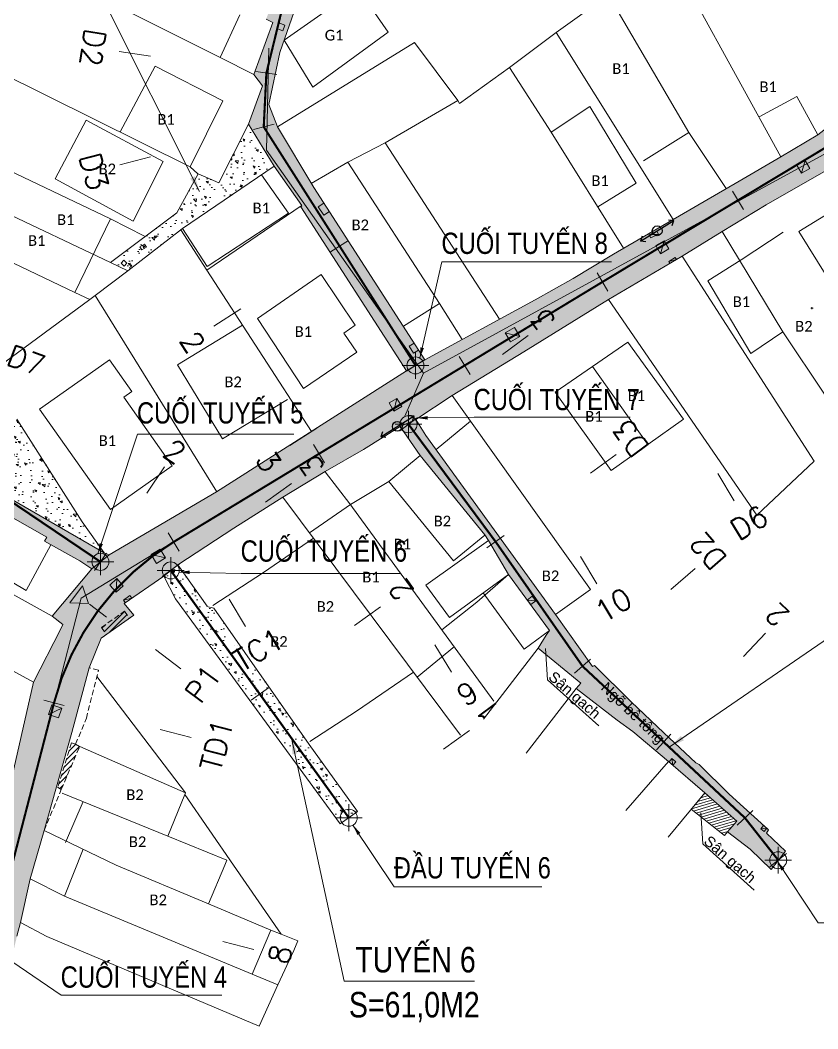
# Model space of a CAD drawing. Header units: metres. Extents: x 596935 to 599449, y 2303977 to 2305782.
# Drawn here: x 598729.3 to 598804.3, y 2304804.3 to 2304899.1 of the extents above; entities that cross this region are included whole.
import ezdxf

# ---------------------------------------------------------------- set-up
doc = ezdxf.new("R2010")
doc.units = ezdxf.units.M
doc.header["$MEASUREMENT"] = 0
doc.header["$PDMODE"] = 2
doc.header["$PDSIZE"] = 0.1
doc.linetypes.add('CENTERX2', pattern=[4, 2.5, -0.5, 0.5, -0.5])
doc.linetypes.add('HIDDEN', pattern=[0.375, 0.25, -0.125])
for name, color, linetype in [('Diep_Layer8', 8, 'Continuous'), ('duong', 3, 'Continuous'), ('DUONG DIEN', 20, 'Continuous'), ('ga', 5, 'Continuous'), ('GHI CHU', 7, 'Continuous'), ('NHA', 2, 'Continuous'), ('tram', 6, 'Continuous'), ('TUYEN', 7, 'Continuous')]:
    doc.layers.add(name, color=color, linetype=linetype)
for name, color, linetype, lineweight in [('LC Dim', 8, 'Continuous', 18), ('LC Hatch', 252, 'Continuous', 9), ('LC Khac', 4, 'Continuous', 9), ('LC MANH DUT', 35, 'HIDDEN', 5), ('LC Net thay', 7, 'Continuous', 25), ('LC Text2', 7, 'Continuous', 25), ('Level 10', 7, 'Continuous', 0)]:
    doc.layers.add(name, color=color, linetype=linetype, lineweight=lineweight)
doc.styles.add('ghi chu', font='arial.ttf')
doc.styles.add('Legend', font='calibri.ttf')
doc.styles.add('T2', font='', dxfattribs={"width": 0.8})
doc.styles.add('TENCOC', font='Vnromanc.shx')
doc.styles.get('T2').set_extended_font_data('.VnArialH')
doc.dimstyles.get("Standard").update_dxf_attribs({"dimtxt": 0.18, "dimasz": 0.18, "dimexe": 0.18, "dimexo": 0.0625, "dimgap": 0.09, "dimtad": 0, "dimtih": 1, "dimtoh": 1, "dimdec": 4, "dimzin": 0, "dimdsep": 46, "dimtxsty": 'Standard', "dimcen": 0.09, "dimadec": 0, "dimazin": 0, "dimtfac": 1, "dimtdec": 4, "dimtofl": 0, "dimtmove": 0, "dimatfit": 3, "dimfxl": 1, "dimtolj": 1, "dimtzin": 0, "dimarcsym": 0})
pattern_1 = [(140, (598794.324, 2304714.6822), (0.188256, 2.15178), [0.225, -2.475]), (85, (598794.324, 2304714.6822), (-2.256576, -0.416254), [0.18, -1.98]), (190.4514, (598794.3397, 2304714.8616), (-2.06832, 1.735527), [0.19122, -2.103426]), (136.1842, (598793.724, 2304714.6822), (0.496558, 3.201724), [0.3375, -3.7125]), (186.6356, (598793.7653, 2304714.949), (-2.922356, 2.803986), [0.28683, -3.15514]), (81.1842, (598793.724, 2304714.6822), (-2.922356, 2.803986), [0.27, -2.97]), (111, (598793.874, 2304714.9822), (1.207857, 1.790721), [0.225, -2.475]), (56, (598793.874, 2304714.9822), (-2.17545, 0.729946), [0.18, -1.98]), (161.4514, (598793.9746, 2304715.1315), (-0.967593, 2.520667), [0.19122, -2.103426]), (127.5, (598794.324, 2304714.68224), (-0.9986816, 0.0364796), [0, -1.956, 0, -2.01, 0, -1.9875]), (97.5, (598794.324, 2304714.6822), (-1.183235, 0.7892086), [0, -1.146, 0, -1.911, 0, -0.7575]), (57.5, (598794.324, 2304714.01324), (0.0676646, 1.6014673), [0, -0.75, 0, -2.34, 0, -3.105]), (47.5, (598794.324, 2304713.7132), (-0.300315, 1.7495585), [0, -0.975, 0, -1.554, 0, -2.205])]

# ---------------------------------------------------------------- blocks, each defined once
blk = doc.blocks.new('dj')
at = {"layer": 'Diep_Layer8', "color": 6}
blk.add_line((598291.756, 2304639.493), (598295.458, 2304639.493), dxfattribs=at)
for points in [[(598292.139, 2304639.811), (598291.756, 2304639.493)], [(598292.139, 2304639.175), (598291.756, 2304639.493)], [(598295.074, 2304639.811), (598295.458, 2304639.493)], [(598295.074, 2304639.175), (598295.458, 2304639.493)]]:
    blk.add_lwpolyline(points, dxfattribs=at)
blk.add_circle((598293.607, 2304639.493), 0.459, dxfattribs=at)
blk = doc.blocks.new('bu lon')
at = {"layer": 'LC Khac', "color": 9}
for p, q in [((0, -0.786), (0, 0.786)), ((0.786, 0), (-0.786, 0))]:
    blk.add_line(p, q, dxfattribs=at)
at = {"layer": 'LC Khac', "color": 7}
blk.add_circle((0, 0), 0.5, dxfattribs=at)
blk = doc.blocks.new('MM')
at = {"layer": 'LC Khac', "xscale": 2.289702860291335, "yscale": 2.289702860291335, "zscale": 2.289702860291335}
blk.add_blockref('bu lon', (0, 0), dxfattribs=at)
blk = doc.blocks.new('COCTRENTUYEN')
at = {"layer": 'LC Net thay', "lineweight": 0, "flags": 128}
blk.add_lwpolyline([(88.283, 223.51), (86.575, 222.457)], dxfattribs=at)
at = {"layer": 'TUYEN', "color": 1, "lineweight": 0}
for p, q in [((62.513, 252.029), (59.544, 252.462)), ((62.514, 242.581), (59.613, 241.814)), ((71.002, 228.279), (68.471, 226.668)), ((78.136, 217.07), (75.605, 215.459)), ((64.156, 207.239), (65.192, 205.528)), ((69.884, 201.011), (71.439, 198.445)), ((56.771, 200.523), (58.376, 199.329)), ((62.96, 196.263), (65.367, 194.473)), ((52.461, 191.52), (54.397, 191.019)), ((63.418, 188.775), (66.323, 188.023))]:
    blk.add_line(p, q, dxfattribs=at)
at = {"layer": 'TUYEN', "color": 2, "lineweight": 0}
for p, q in [((74.387, 250.3), (72.408, 250.588)), ((74.115, 245.65), (72.181, 245.139)), ((117.219, 239.347), (118.251, 237.633)), ((81.125, 234.722), (79.438, 233.648)), ((104.485, 231.68), (105.516, 229.967)), ((91.522, 223.824), (92.559, 222.114)), ((88.259, 223.513), (86.572, 222.439)), ((85.957, 216.843), (87.563, 218.035)), ((77.839, 215.532), (78.876, 213.821)), ((115.832, 212.832), (117.379, 210.262)), ((94.128, 205.837), (95.751, 207.006)), ((58.358, 205.345), (57.238, 203.688)), ((102.925, 205.01), (104.48, 202.444)), ((63.589, 203.124), (65.212, 204.293)), ((89.242, 196.717), (90.796, 194.151)), ((102.37, 194.048), (103.881, 195.359)), ((71.959, 191.506), (73.582, 192.675)), ((110.074, 186.848), (111.439, 188.31)), ((80.329, 179.888), (81.952, 181.057)), ((117.651, 179.778), (119.123, 181.133)), ((120.742, 175.858), (122.312, 177.097)), ((69.311, 168.825), (72.215, 168.073))]:
    blk.add_line(p, q, dxfattribs=at)
at = {"layer": 'TUYEN', "color": 3, "lineweight": 0}
for p, q in [((95.592, 223.996), (98.001, 225.785)), ((103.866, 212.85), (106.3, 214.604)), ((111.433, 201.913), (113.699, 203.879)), ((118.263, 195.62), (120.31, 197.813))]:
    blk.add_line(p, q, dxfattribs=at)
at = {"layer": 'TUYEN', "color": 5, "lineweight": 0}
blk.add_line((63.826, 213.444), (62.148, 210.958), dxfattribs=at)
at = {"layer": 'TUYEN', "color": 6, "lineweight": 0}
for p, q in [((73.325, 210.138), (75.759, 211.892)), ((81.695, 198.52), (84.129, 200.274)), ((90.065, 186.902), (92.5, 188.656))]:
    blk.add_line(p, q, dxfattribs=at)
at = {"layer": 'TUYEN', "color": 1, "linetype": 'CENTERX2', "lineweight": 40, "const_width": 0.2}
for points in [[(80.419, 271.818), (74.745, 255.953), (73.398, 250.444), (73.148, 245.394), (87.416, 222.976), (73.148, 245.394), (87.416, 222.976)], [(-8.815, 224.416), (-2.988, 236.252), (9.407, 229.786), (12.182, 227.887), (24.363, 222.601), (29.986, 220.241), (44.43, 211.956), (46.252, 211.124), (49.332, 210.233), (57.798, 204.517)], [(121.527, 176.477), (118.387, 180.456), (103.125, 194.703), (94.94, 206.421), (86.76, 217.439)], [(81.14, 180.473), (64.4, 203.709)]]:
    blk.add_lwpolyline(points, dxfattribs=at)
blk.add_lwpolyline([(0, 0), (9.335, 34.537), (26.361, 91.654), (41.922, 141.269), (44.533, 156.907), (53.429, 191.269, -0.195591), (64.674, 206.384), (105.001, 230.823), (130.469, 246.156), (140.626, 251.349), (151.397, 256.94)], format="xyb", dxfattribs=at)
at = {"layer": 'TUYEN', "color": 1, "lineweight": 0}
blk.add_lwpolyline([(53.429, 191.269), (55.978, 201.113), (64.674, 206.384)], dxfattribs=at)
blk.add_lwpolyline([(54.918, 200.656), (56.112, 202.26), (56.673, 200.596)], close=True, dxfattribs=at)
at = {"layer": 'LC MANH DUT', "xscale": 0.6987324145411622, "yscale": 0.6987324145411622, "zscale": 0.6987324145411622, "rotation": 359.999216292062}
for p in [(87.416, 222.976, 0), (86.76, 217.439, 0), (57.798, 204.517), (64.4, 203.709, 0), (81.14, 180.473, 0), (121.527, 176.477, 0)]:
    blk.add_blockref('MM', p, dxfattribs=at)
at = {"layer": 'LC Text2', "style": 'T2', "width": 0.8}
for s, p in [('cuèi tuyÕn 8', (89.856, 233.453, 0)), ('cuèi tuyÕn 7', (92.88, 218.77, 0)), ('cuèi tuyÕn 5', (61.227, 217.514, 0)), ('cuèi tuyÕn 6', (70.975, 204.532, 0)), ('®Çu tuyÕn 6', (85.37, 174.764)), ('cuèi tuyÕn 4', (54.056, 164.499, 0))]:
    blk.add_text(s, height=2, rotation=0.00078, dxfattribs=at).set_placement(p)
at = {"layer": 'TUYEN', "color": 1, "lineweight": 0, "style": 'TENCOC'}
for s, rotation, p in [('D2', 261.71241, (56.335, 254.71)), ('D3', 284.81948, (55.779, 242.622)), ('2', 302.47395, (65.16, 225.351)), ('3', 302.47395, (72.294, 214.142)), ('TC1', 31.21767, (71.095, 194.144)), ('P1', 53.35136, (67.181, 191.046)), ('TD1', 75.48504, (69.078, 184.703))]:
    blk.add_text(s, height=2, rotation=rotation, dxfattribs=at).set_placement(p)
at = {"layer": 'TUYEN', "color": 3, "lineweight": 0, "style": 'TENCOC'}
for s, rotation, p in [('3', 126.59122, (100.707, 227.172)), ('D3', 125.76318, (109.507, 215.285)), ('D2', 130.95182, (116.831, 204.847)), ('2', 136.96852, (122.723, 199.665))]:
    blk.add_text(s, height=2, rotation=rotation, dxfattribs=at).set_placement(p)
at = {"layer": 'TUYEN', "color": 5, "lineweight": 0, "style": 'TENCOC'}
for s, rotation, p in [('D7', 339.66404, (48.811, 223.099)), ('2', 325.96927, (63.519, 214.539))]:
    blk.add_text(s, height=2, rotation=rotation, dxfattribs=at).set_placement(p)
at = {"layer": 'TUYEN', "color": 6, "lineweight": 0, "style": 'TENCOC'}
for s, p in [('3', (78.989, 213.397)), ('2', (87.359, 201.779)), ('1', (95.534, 190.432))]:
    blk.add_text(s, height=2, rotation=125.77064, dxfattribs=at).set_placement(p)
at = {"layer": 'TUYEN', "color": 2, "lineweight": 0, "style": 'TENCOC'}
for s, rotation, p in [('D6', 31.04939, (117.797, 206.428)), ('10', 31.21767, (105.072, 198.71)), ('9', 31.21767, (92.081, 190.837)), ('8', 75.48504, (75.436, 166.55))]:
    blk.add_text(s, height=2, rotation=rotation, dxfattribs=at).set_placement(p)
at = {"layer": 'LC Dim', "lineweight": 0}
for points in [[(87.823, 223.664), (89.903, 232.695), (105.84, 232.695)], [(87.563, 218.035), (92.927, 218.106), (107.604, 218.106)], [(57.564, 205.281), (61.274, 216.504), (75.975, 216.504)], [(65.185, 203.555), (71.022, 203.418), (86.084, 203.418)], [(81.541, 179.78, 0), (85.417, 173.963, 0), (99.303, 173.963, 0)], [(121.411, 176.414), (125.287, 170.598), (140.091, 170.598)], [(45.439, 169.662), (54.103, 163.802), (69.214, 163.802)]]:
    blk.add_leader(points, dimstyle='Standard', override={"dimasz": 1, "dimgap": 0.09, "dimtad": 0, "dimdsep": 0, "dimtix": 1, "dimlwd": 0, "dimlwe": 0}, dxfattribs=at)

msp = doc.modelspace()

# ---------------------------------------------------------------- hatches: boundary and pattern name
at = {"layer": 'DUONG DIEN', "linetype": 'Continuous', "lineweight": 0}
h = msp.add_hatch(dxfattribs=at)
h.set_pattern_fill('ANSI31', color=256, scale=2, angle=151.40021)
h.set_pattern_definition([(196.400213078, (475.2, 0), (0.070586256112, -0.239828231132), [])])
h.paths.add_polyline_path([(598795.5, 2304822.456), (598795.798, 2304822.811), (598796.649, 2304823.811), (598793.66, 2304826.486), (598792.377, 2304824.94)])
at = {"layer": 'ga', "linetype": 'Continuous', "lineweight": 0, "ltscale": 2}
h = msp.add_hatch(dxfattribs=at)
h.set_pattern_fill('ANSI31', color=8, scale=3, angle=-0.17291)
h.set_pattern_definition([(44.827088727, (475.2, 0), (-0.26436360276, 0.26596406813), [])])
h.paths.add_polyline_path([(598734.868, 2304830.841), (598734.494, 2304831.056), (598734.113, 2304831.172), (598732.804, 2304826.995), (598733.148, 2304826.799)])
h.paths.add_polyline_path([(598739.546, 2304842.876), (598739.078, 2304843.545), (598736.928, 2304842.001), (598737.382, 2304841.363)])
at = {"layer": 'LC Hatch', "linetype": 'Continuous', "lineweight": 0}
h = msp.add_hatch(dxfattribs=at)
h.set_pattern_fill('AR-CONC', color=256, scale=0.3, angle=90)
h.set_pattern_definition(pattern_1)
h.paths.add_polyline_path([(598753.474, 2304889.077), (598752.649, 2304891.166), (598753.69, 2304896.053), (598756.841, 2304905.048), (598758.369, 2304909.541), (598760.293, 2304915.025), (598758.611, 2304915.949), (598755.41, 2304906.899), (598753.862, 2304903.014), (598752.407, 2304899.18), (598753.043, 2304898.864), (598751.249, 2304893.987), (598752.059, 2304892.903), (598750.76, 2304889.303), (598753.156, 2304885.376), (598755.776, 2304881.653), (598755.676, 2304881.548), (598765.608, 2304866.127), (598767.315, 2304867.18), (598756.9, 2304883.378)])
at = {"layer": 'LC Hatch', "linetype": 'HIDDEN', "lineweight": 0, "ltscale": 2.5}
h = msp.add_hatch(dxfattribs=at)
h.set_pattern_fill('AR-SAND', color=256, scale=0.5, angle=90)
h.set_pattern_definition([(127.5, (0, 0), (-0.9634118845, -0.03149667905), [0, -0.76, 0, -0.85, 0, -0.8125]), (97.5, (0, 0), (-1.4110730326, 0.8848883526), [0, -0.41, 0, -0.685, 0, -0.2625]), (57.5, (-4e-17, -0.615), (-0.00282952677, 1.55707093088), [0, -0.25, 0, -0.9, 0, -1.175]), (47.5, (-4e-17, -0.615), (-0.4388377825, 1.5030633023), [0, -0.125, 0, -0.59, 0, -0.675])])
h.paths.add_polyline_path([(598725.873, 2304790.199), (598725.691, 2304799.768), (598727.758, 2304807.872), (598728.516, 2304811.059), (598728.981, 2304813.011), (598729.31, 2304814.302), (598730.219, 2304818.39), (598731.534, 2304822.932), (598734.135, 2304832.136), (598735.774, 2304838.237), (598736.9, 2304841.026), (598739.96, 2304843.165), (598739.049, 2304844.276), (598742.775, 2304846.845), (598744.091, 2304847.911), (598749.356, 2304851.358), (598753.979, 2304854.255), (598757.952, 2304856.668), (598761.563, 2304858.746), (598765.024, 2304860.903), (598766.468, 2304861.572), (598769.883, 2304863.818), (598776.646, 2304867.917), (598784.591, 2304872.841), (598791.531, 2304876.896), (598795.282, 2304879.234), (598799.419, 2304881.734), (598806.419, 2304885.731), (598809.194, 2304887.569), (598809.363, 2304887.366), (598813.37, 2304889.811), (598815.837, 2304891.126), (598818.104, 2304892.45), (598821.651, 2304894.763), (598824.701, 2304896.386), (598823.845, 2304898.325), (598820.949, 2304896.977), (598808.446, 2304891.556), (598804.272, 2304888.298), (598800.814, 2304886.255), (598796.868, 2304883.962), (598785.074, 2304877.111), (598781.27, 2304874.823), (598777.708, 2304872.797), (598767.315, 2304867.18), (598765.608, 2304866.127), (598747.746, 2304854.766), (598737.644, 2304848.838), (598736.017, 2304847.534), (598732.275, 2304843.087), (598733.289, 2304842.288), (598733.087, 2304841.821), (598730.533, 2304836.867), (598726.996, 2304821.358), (598725, 2304815.335), (598724.929, 2304811.794), (598722.688, 2304805.26), (598719.938, 2304796.668), (598718.611, 2304793.013), (598718.926, 2304792.903), (598716.251, 2304781.576), (598716.011, 2304780.366), (598711.943, 2304766.604), (598708.327, 2304754.291), (598707.526, 2304751.514), (598705.885, 2304746.709), (598704.786, 2304742.751), (598704.047, 2304739.412), (598703.88, 2304739.374), (598701.684, 2304731.753), (598700.525, 2304728.067), (598700.003, 2304725.738), (598698.751, 2304721.855), (598698.789, 2304721.834), (598696.137, 2304713.164), (598694.253, 2304706.96), (598693.04, 2304702.842), (598688.785, 2304687.346), (598688.077, 2304684.751), (598686.739, 2304680.057), (598682.182, 2304663.63), (598680.959, 2304659.339), (598676.991, 2304645.685), (598676.739, 2304644.007), (598676.4, 2304643.428), (598681.955, 2304644.003), (598682.231, 2304646.111), (598686.295, 2304661.976), (598690.356, 2304677.655), (598695.519, 2304695.167), (598703.677, 2304721.191), (598709.433, 2304739.612), (598715.186, 2304757.546), (598718.109, 2304766.677), (598721.826, 2304778.186), (598723.609, 2304784.33)])
at = {"layer": 'LC Hatch', "linetype": 'Continuous', "lineweight": 0}
h = msp.add_hatch(dxfattribs=at)
h.set_pattern_fill('AR-CONC', color=256, scale=0.3, angle=90)
h.set_pattern_definition(pattern_1)
h.paths.add_polyline_path([(598753.156, 2304885.376), (598750.76, 2304889.303), (598747.945, 2304883.799), (598746.025, 2304884.634), (598744.02, 2304880.986), (598737.789, 2304876.301), (598739.397, 2304875.536), (598744.541, 2304879.516)], flags=17)
h = msp.add_hatch(dxfattribs=at)
h.set_pattern_fill('AR-CONC', color=256, scale=0.3, angle=90)
h.set_pattern_definition(pattern_1)
h.paths.add_polyline_path([(598708.649, 2304865.523), (598707.141, 2304866.137), (598704.497, 2304867.137), (598695.097, 2304870.759), (598691.551, 2304872.229), (598691.655, 2304873.049), (598677.711, 2304880.38), (598677.834, 2304880.772), (598674.573, 2304882.275), (598673.654, 2304880.597), (598673.523, 2304876.904), (598671.382, 2304872.668), (598671.074, 2304871.836), (598669.795, 2304868.595), (598670.641, 2304867.576), (598676.448, 2304878.46), (598683.239, 2304874.95), (598690.355, 2304871.125), (598694.527, 2304868.904), (598698.596, 2304866.795), (598698.787, 2304867.053), (598707.332, 2304863.287), (598708.655, 2304862.346), (598726.743, 2304852.667), (598727.041, 2304853.189), (598731.79, 2304850.505), (598731.568, 2304850.115), (598734.894, 2304848.293), (598736.017, 2304847.534), (598737.644, 2304848.838), (598737.192, 2304849.016), (598725.097, 2304855.979), (598725.101, 2304855.986)])
h = msp.add_hatch(dxfattribs=at)
h.set_pattern_fill('AR-CONC', color=256, scale=0.3, angle=90)
h.set_pattern_definition(pattern_1)
h.paths.add_polyline_path([(598728.957, 2304861.603), (598727.632, 2304860.878), (598725.097, 2304855.979), (598737.192, 2304849.016), (598735.101, 2304851.937)])
h = msp.add_hatch(dxfattribs=at)
h.set_pattern_fill('AR-CONC', color=256, scale=0.3, angle=90)
h.set_pattern_definition(pattern_1)
h.paths.add_polyline_path([(598779.613, 2304843.233), (598767.433, 2304860.069), (598766.468, 2304861.572), (598765.024, 2304860.903), (598766.905, 2304858.164), (598772.965, 2304850.713), (598773.327, 2304850.198), (598775.194, 2304846.993), (598779.05, 2304841.731), (598778.732, 2304841.288), (598777.993, 2304840.077), (598781.995, 2304836.771), (598781.562, 2304836.289), (598785.424, 2304833.306), (598786.873, 2304832.247), (598790.254, 2304829.424), (598793.66, 2304826.486), (598796.649, 2304823.811), (598795.798, 2304822.811), (598797.92, 2304821.183), (598799.893, 2304819.284), (598801.225, 2304821.009), (598799.438, 2304822.696), (598799.655, 2304823.012), (598795.928, 2304826.365), (598793.12, 2304829.149), (598792.801, 2304829.312), (598789.805, 2304832.11), (598786.732, 2304835.041), (598783.267, 2304838.455), (598783.108, 2304838.359)], flags=17)
h = msp.add_hatch(dxfattribs=at)
h.set_pattern_fill('AR-CONC', color=256, scale=0.3, angle=90)
h.set_pattern_definition(pattern_1)
h.paths.add_polyline_path([(598747.484, 2304843.831), (598746.883, 2304843.969), (598744.091, 2304847.911), (598742.775, 2304846.845), (598743.897, 2304844.721), (598753.027, 2304832.215), (598759.354, 2304823.549), (598760.992, 2304824.735), (598756.459, 2304831.031)], flags=17)

# ---------------------------------------------------------------- linework, layer by layer
at = {"layer": 'duong', "color": 4, "linetype": 'Continuous', "lineweight": 0}
for p, q in [((598753.69, 2304896.053), (598756.841, 2304905.048)), ((598753.043, 2304898.864), (598752.407, 2304899.18)), ((598751.249, 2304893.987), (598753.043, 2304898.864)), ((598752.649, 2304891.166), (598753.69, 2304896.053)), ((598752.059, 2304892.903), (598751.249, 2304893.987)), ((598750.76, 2304889.303), (598752.059, 2304892.903)), ((598808.446, 2304891.556), (598804.272, 2304888.298)), ((598753.474, 2304889.077), (598752.649, 2304891.166)), ((598747.945, 2304883.799), (598750.76, 2304889.303)), ((598756.9, 2304883.378), (598753.474, 2304889.077)), ((598804.272, 2304888.298), (598800.814, 2304886.255)), ((598800.814, 2304886.255), (598796.868, 2304883.962)), ((598744.541, 2304879.516), (598753.156, 2304885.376)), ((598753.156, 2304885.376), (598755.754, 2304881.684)), ((598799.419, 2304881.734), (598806.419, 2304885.731)), ((598744.02, 2304880.986), (598746.025, 2304884.634)), ((598746.025, 2304884.634), (598747.945, 2304883.799)), ((598796.868, 2304883.962), (598785.074, 2304877.111)), ((598767.315, 2304867.18), (598756.9, 2304883.378)), ((598755.676, 2304881.548), (598755.767, 2304881.644)), ((598765.608, 2304866.127), (598755.676, 2304881.548)), ((598795.282, 2304879.234), (598799.419, 2304881.734)), ((598737.789, 2304876.301), (598744.02, 2304880.986)), ((598739.397, 2304875.536), (598744.541, 2304879.516)), ((598791.531, 2304876.896), (598795.282, 2304879.234)), ((598785.074, 2304877.111), (598781.27, 2304874.823)), ((598784.591, 2304872.841), (598791.531, 2304876.896)), ((598737.789, 2304876.301), (598739.397, 2304875.536)), ((598781.27, 2304874.823), (598777.708, 2304872.797)), ((598777.708, 2304872.797), (598767.315, 2304867.18)), ((598776.646, 2304867.917), (598784.591, 2304872.841)), ((598769.883, 2304863.818), (598776.646, 2304867.917)), ((598747.746, 2304854.766), (598765.608, 2304866.127)), ((598766.468, 2304861.572), (598769.883, 2304863.818)), ((598728.957, 2304861.603), (598735.101, 2304851.937)), ((598767.433, 2304860.069), (598766.468, 2304861.572)), ((598765.024, 2304860.903), (598761.563, 2304858.746)), ((598766.905, 2304858.164), (598765.024, 2304860.903)), ((598779.613, 2304843.233), (598767.433, 2304860.069)), ((598761.563, 2304858.746), (598757.952, 2304856.668)), ((598772.965, 2304850.713), (598766.905, 2304858.164)), ((598757.952, 2304856.668), (598753.979, 2304854.255)), ((598737.644, 2304848.838), (598747.746, 2304854.766)), ((598753.979, 2304854.255), (598749.356, 2304851.358)), ((598731.79, 2304850.505), (598727.041, 2304853.189)), ((598735.101, 2304851.937), (598737.192, 2304849.016)), ((598749.356, 2304851.358), (598744.091, 2304847.911)), ((598731.568, 2304850.115), (598731.79, 2304850.505)), ((598734.894, 2304848.293), (598731.568, 2304850.115)), ((598773.327, 2304850.198), (598772.965, 2304850.713)), ((598775.194, 2304846.993), (598773.327, 2304850.198)), ((598737.192, 2304849.016), (598737.644, 2304848.838)), ((598736.017, 2304847.534), (598734.894, 2304848.293)), ((598736.017, 2304847.534), (598732.275, 2304843.087)), ((598744.091, 2304847.911), (598746.856, 2304844.007)), ((598779.05, 2304841.731), (598775.194, 2304846.993)), ((598739.049, 2304844.276), (598742.775, 2304846.845)), ((598743.897, 2304844.721), (598742.775, 2304846.845)), ((598739.96, 2304843.165), (598739.049, 2304844.276)), ((598753.027, 2304832.215), (598743.897, 2304844.721)), ((598746.841, 2304843.979), (598747.484, 2304843.831)), ((598747.484, 2304843.831), (598756.459, 2304831.031)), ((598783.108, 2304838.359), (598779.613, 2304843.233)), ((598732.275, 2304843.087), (598733.289, 2304842.288)), ((598733.289, 2304842.288), (598733.087, 2304841.821)), ((598739.96, 2304843.165), (598736.9, 2304841.026)), ((598733.087, 2304841.821), (598730.533, 2304836.867)), ((598778.732, 2304841.288), (598779.05, 2304841.731)), ((598736.9, 2304841.026), (598735.774, 2304838.237)), ((598777.993, 2304840.077), (598778.732, 2304841.288)), ((598781.995, 2304836.771), (598777.993, 2304840.077)), ((598783.267, 2304838.455), (598783.108, 2304838.359)), ((598786.732, 2304835.041), (598783.267, 2304838.455)), ((598735.774, 2304838.237), (598734.135, 2304832.136)), ((598726.996, 2304821.358), (598730.533, 2304836.867)), ((598781.562, 2304836.289), (598781.995, 2304836.771)), ((598785.424, 2304833.306), (598781.562, 2304836.289)), ((598789.805, 2304832.11), (598786.732, 2304835.041)), ((598786.873, 2304832.247), (598785.424, 2304833.306)), ((598734.135, 2304832.136), (598731.534, 2304822.932)), ((598759.354, 2304823.549), (598753.027, 2304832.215)), ((598790.254, 2304829.424), (598786.873, 2304832.247)), ((598792.801, 2304829.312), (598789.805, 2304832.11)), ((598756.459, 2304831.031), (598760.992, 2304824.735)), ((598793.66, 2304826.486), (598790.254, 2304829.424)), ((598793.12, 2304829.149), (598792.801, 2304829.312)), ((598795.928, 2304826.365), (598793.12, 2304829.149)), ((598796.649, 2304823.811), (598793.66, 2304826.486)), ((598799.655, 2304823.012), (598795.928, 2304826.365)), ((598760.992, 2304824.735), (598759.354, 2304823.549)), ((598795.798, 2304822.811), (598796.649, 2304823.811)), ((598730.219, 2304818.39), (598731.534, 2304822.932)), ((598797.92, 2304821.183), (598795.798, 2304822.811)), ((598799.438, 2304822.696), (598799.655, 2304823.012)), ((598801.225, 2304821.009), (598799.438, 2304822.696)), ((598799.893, 2304819.284), (598797.92, 2304821.183)), ((598801.225, 2304821.009), (598799.893, 2304819.284)), ((598729.31, 2304814.302), (598730.219, 2304818.39)), ((598728.981, 2304813.011), (598729.31, 2304814.302))]:
    msp.add_line(p, q, dxfattribs=at)
at = {"layer": 'duong', "linetype": 'HIDDEN', "lineweight": 0, "ltscale": 2}
for p, q in [((598736.928, 2304842.001), (598739.078, 2304843.545)), ((598739.078, 2304843.545), (598739.546, 2304842.876)), ((598736.928, 2304842.001), (598737.379, 2304841.368)), ((598735.504, 2304833.483), (598736.641, 2304838.004)), ((598736.641, 2304838.004), (598735.774, 2304838.237)), ((598734.494, 2304831.056), (598735.504, 2304833.483)), ((598734.113, 2304831.172), (598732.804, 2304826.995)), ((598734.113, 2304831.172), (598734.494, 2304831.056)), ((598734.868, 2304830.841), (598734.494, 2304831.056)), ((598733.148, 2304826.799), (598734.868, 2304830.841)), ((598731.534, 2304822.932), (598733.148, 2304826.799)), ((598732.804, 2304826.995), (598733.148, 2304826.799))]:
    msp.add_line(p, q, dxfattribs=at)
at = {"layer": 'duong', "color": 4, "linetype": 'Continuous', "lineweight": 0, "flags": 128}
for points in [[(598753.156, 2304885.376), (598750.76, 2304889.303)], [(598765.608, 2304866.127), (598767.315, 2304867.18)], [(598765.024, 2304860.903), (598766.468, 2304861.572)], [(598725.097, 2304855.979), (598737.192, 2304849.016)], [(598736.017, 2304847.534), (598737.644, 2304848.838)], [(598742.775, 2304846.845), (598744.091, 2304847.911)]]:
    msp.add_lwpolyline(points, dxfattribs=at)
at = {"layer": 'ga', "linetype": 'Continuous', "lineweight": 0}
for p, q in [((598803.101, 2304885.911), (598802.751, 2304884.711)), ((598788.394, 2304878.909), (598789.296, 2304878.964)), ((598789.832, 2304878.361), (598789.471, 2304877.138)), ((598738.766, 2304876.268), (598739.026, 2304876.544)), ((598790.259, 2304876.403), (598790.984, 2304876.613)), ((598739.051, 2304875.973), (598738.766, 2304876.268)), ((598739.051, 2304875.973), (598739.311, 2304876.25)), ((598774.893, 2304869.714), (598776.261, 2304869.363)), ((598763.963, 2304863.118), (598764.705, 2304863.55)), ((598763.963, 2304863.118), (598764.426, 2304862.353)), ((598764.705, 2304863.55), (598764.426, 2304862.353)), ((598764.705, 2304863.55), (598765.169, 2304862.785)), ((598764.426, 2304862.353), (598765.169, 2304862.785)), ((598741.607, 2304848.861), (598742.945, 2304848.554)), ((598738.379, 2304846.605), (598738.304, 2304845.34)), ((598738.989, 2304844.589), (598739.771, 2304844.774)), ((598776.95, 2304844.597), (598777.758, 2304844.535)), ((598731.954, 2304833.842), (598733.205, 2304834.426)), ((598790.254, 2304829.424), (598786.227, 2304824.811)), ((598790.567, 2304829.692), (598790.652, 2304829.08)), ((598793.66, 2304826.486), (598790.195, 2304822.314)), ((598798.93, 2304823.086), (598799.478, 2304823.166))]:
    msp.add_line(p, q, dxfattribs=at)
at = {"layer": 'ga', "linetype": 'Continuous', "lineweight": 0, "flags": 128}
for points in [[(598753.593, 2304898.837), (598753.425, 2304898.294)], [(598753.987, 2304898.091), (598753.425, 2304898.294)], [(598754.155, 2304898.634), (598753.593, 2304898.837)], [(598754.155, 2304898.634), (598753.987, 2304898.091)], [(598802.313, 2304885.46), (598803.101, 2304885.911)], [(598803.539, 2304885.162), (598803.101, 2304885.911)], [(598802.751, 2304884.711), (598802.313, 2304885.46)], [(598802.751, 2304884.711), (598803.539, 2304885.162)], [(598757.83, 2304880.773), (598757.29, 2304881.548), (598757.847, 2304881.906)], [(598757.83, 2304880.773), (598758.357, 2304881.112)], [(598789.296, 2304878.964), (598789.148, 2304879.271), (598788.435, 2304878.929)], [(598788.394, 2304878.908), (598788.394, 2304878.909)], [(598788.394, 2304878.909), (598788.395, 2304878.909)], [(598788.583, 2304878.621), (598788.435, 2304878.929)], [(598788.583, 2304878.621), (598789.296, 2304878.964)], [(598789.044, 2304877.907), (598789.832, 2304878.361)], [(598790.256, 2304877.585), (598789.832, 2304878.361)], [(598740.968, 2304878.029), (598740.528, 2304877.773)], [(598740.706, 2304877.499), (598740.528, 2304877.773)], [(598741.146, 2304877.755), (598740.706, 2304877.499)], [(598741.146, 2304877.755), (598740.968, 2304878.029)], [(598789.471, 2304877.138), (598789.047, 2304877.915)], [(598789.471, 2304877.138), (598790.256, 2304877.585)], [(598739.026, 2304876.544), (598739.311, 2304876.25)], [(598790.872, 2304876.77), (598790.259, 2304876.403)], [(598790.37, 2304876.246), (598790.259, 2304876.403)], [(598790.984, 2304876.613), (598790.37, 2304876.246)], [(598790.984, 2304876.613), (598790.872, 2304876.77)], [(598775.759, 2304870.206), (598774.893, 2304869.714)], [(598775.759, 2304870.206), (598776.261, 2304869.363)], [(598774.893, 2304869.714), (598775.394, 2304868.871)], [(598775.394, 2304868.871), (598776.261, 2304869.363)], [(598766.273, 2304867.78), (598765.864, 2304868.447), (598766.314, 2304868.737)], [(598766.273, 2304867.78), (598766.738, 2304868.078)]]:
    msp.add_lwpolyline(points, dxfattribs=at)
at = {"layer": 'ga', "linetype": 'Continuous', "lineweight": 0}
for points in [[(598742.945, 2304848.554), (598742.109, 2304848.042), (598741.607, 2304848.861), (598742.443, 2304849.373)], [(598738.974, 2304845.941), (598738.304, 2304845.34), (598737.708, 2304846.004), (598738.379, 2304846.605)], [(598777.758, 2304844.535), (598777.407, 2304844.968), (598776.95, 2304844.597), (598777.301, 2304844.165)], [(598732.9, 2304833.523), (598731.954, 2304833.842), (598732.259, 2304834.745), (598733.205, 2304834.426)], [(598790.652, 2304829.08), (598790.301, 2304829.383), (598790.567, 2304829.692), (598790.919, 2304829.389)], [(598799.244, 2304822.852), (598798.932, 2304823.085), (598799.165, 2304823.398), (598799.478, 2304823.166)]]:
    msp.add_lwpolyline(points, close=True, dxfattribs=at)
for points in [[(598738.989, 2304844.589), (598739.591, 2304845.036), (598739.771, 2304844.774)], [(598738.989, 2304844.589), (598739.154, 2304844.349)]]:
    msp.add_lwpolyline(points, dxfattribs=at)
at = {"layer": 'Level 10', "color": 8, "linetype": 'ByBlock', "lineweight": 13}
for p, q in [((598790.47, 2304904.99), (598800.814, 2304886.255)), ((598729.93, 2304904.68), (598748.07, 2304895.57)), ((598784.54, 2304901.43), (598779.69, 2304897.92)), ((598792.15, 2304888.54), (598784.71, 2304901.22)), ((598779.69, 2304897.92), (598775.28, 2304894.65)), ((598790.665, 2304880.358), (598779.69, 2304897.92)), ((598766.37, 2304896.98), (598753.474, 2304889.077)), ((598766.37, 2304896.98), (598770.42, 2304891.53)), ((598724.95, 2304895.37), (598745.27, 2304885.32)), ((598748.07, 2304895.57), (598751.242, 2304893.99)), ((598770.6, 2304891.27), (598775.28, 2304894.65)), ((598775.28, 2304894.65), (598779.2, 2304888.56)), ((598763.61, 2304887.57), (598770.42, 2304891.53)), ((598770.6, 2304891.27), (598770.42, 2304891.53)), ((598802.3, 2304891.92), (598804.272, 2304888.298)), ((598779.2, 2304888.56), (598786.014, 2304877.657)), ((598795.65, 2304883.28), (598792.15, 2304888.54)), ((598760.09, 2304885.76), (598763.61, 2304887.57)), ((598763.61, 2304887.57), (598774.347, 2304870.98)), ((598717.81, 2304885.8), (598737.789, 2304876.301)), ((598737.78, 2304880.42), (598728.26, 2304884.97)), ((598745.27, 2304885.32), (598745.971, 2304884.657)), ((598756.64, 2304883.74), (598760.09, 2304885.76)), ((598760.09, 2304885.76), (598768.72, 2304872.46)), ((598734.41, 2304873.51), (598715.86, 2304882.37)), ((598755.71, 2304881.64), (598746.82, 2304875.61)), ((598740.96, 2304878.78), (598737.78, 2304880.42)), ((598744.332, 2304879.457), (598744.33, 2304879.46)), ((598746.82, 2304875.61), (598744.376, 2304879.389)), ((598800.99, 2304869.8), (598795.282, 2304879.234)), ((598791.531, 2304876.896), (598803.95, 2304857.65)), ((598739.397, 2304875.536), (598736.33, 2304873.22)), ((598756.661, 2304860.436), (598746.82, 2304875.61)), ((598726.4, 2304865.93), (598735.84, 2304872.84)), ((598735.84, 2304872.84), (598734.41, 2304873.51)), ((598736.33, 2304873.22), (598735.84, 2304872.84)), ((598747.756, 2304854.772), (598736.33, 2304873.22)), ((598784.591, 2304872.841), (598798.53, 2304852.58)), ((598768.72, 2304872.46), (598770.844, 2304869.087)), ((598804.96, 2304863.84), (598800.99, 2304869.8)), ((598783.078, 2304866.539), (598788.296, 2304859.207)), ((598769.883, 2304863.818), (598771.62, 2304861.39)), ((598771.62, 2304861.39), (598782.92, 2304845.58)), ((598732.275, 2304843.087), (598706.2, 2304857.47)), ((598763.954, 2304855.748), (598766.905, 2304858.164)), ((598803.95, 2304857.65), (598798.53, 2304852.58)), ((598757.962, 2304856.651), (598760.29, 2304853.64)), ((598770.022, 2304848.286), (598763.954, 2304855.748)), ((598770.68, 2304831.91), (598753.979, 2304854.255)), ((598760.29, 2304853.64), (598773.81, 2304835.09)), ((598730.533, 2304836.867), (598704.095, 2304851.429)), ((598773.327, 2304850.198), (598767.414, 2304846.002)), ((598772.974, 2304850.702), (598770.022, 2304848.286)), ((598775.194, 2304846.993), (598769.641, 2304842.946)), ((598767.414, 2304846.002), (598769.641, 2304842.946)), ((598776.682, 2304839.976), (598772.826, 2304845.267)), ((598772.84, 2304833.405), (598777.993, 2304840.077)), ((598736.49, 2304837.405), (598744.82, 2304826.49)), ((598776.862, 2304830.203), (598781.562, 2304836.289)), ((598744.82, 2304826.49), (598734.877, 2304830.836)), ((598743.17, 2304822.41), (598733.23, 2304826.46)), ((598744.77, 2304826.31), (598743.17, 2304822.41)), ((598744.77, 2304826.31), (598743.17, 2304822.41)), ((598744.77, 2304826.31), (598744.82, 2304826.49)), ((598744.77, 2304826.31), (598749.34, 2304819.69)), ((598738.31, 2304819.69), (598731.534, 2304822.932)), ((598731.534, 2304822.932), (598738.31, 2304819.69)), ((598743.17, 2304822.41), (598748.7, 2304820.16)), ((598748.7, 2304820.16), (598743.17, 2304822.41)), ((598738.31, 2304819.69), (598746.99, 2304816.04)), ((598738.31, 2304819.69), (598746.99, 2304816.04)), ((598748.51, 2304819.69), (598746.99, 2304816.04)), ((598746.99, 2304816.04), (598748.51, 2304819.69)), ((598748.7, 2304820.16), (598748.51, 2304819.69)), ((598748.51, 2304819.69), (598748.7, 2304820.16)), ((598753.83, 2304813.19), (598749.34, 2304819.69)), ((598749.34, 2304819.69), (598753.83, 2304813.19)), ((598733.46, 2304816.78), (598730.219, 2304818.39)), ((598753.52, 2304808.42), (598733.46, 2304816.78)), ((598746.99, 2304816.04), (598752.84, 2304813.58)), ((598731.79, 2304812.98), (598729.31, 2304814.302)), ((598751.75, 2304804.55), (598731.79, 2304812.98)), ((598752.84, 2304813.58), (598753.83, 2304813.19)), ((598753.83, 2304813.19), (598755.4, 2304812.58)), ((598755.4, 2304812.58), (598755, 2304811.65)), ((598755, 2304811.65), (598753.52, 2304808.42)), ((598753.52, 2304808.42), (598751.75, 2304804.55))]:
    msp.add_line(p, q, dxfattribs=at)
at = {"layer": 'Level 10', "color": 8, "linetype": 'ByBlock', "lineweight": 0}
for p, q in [((598754.093, 2304897.205), (598761.03, 2304902.07)), ((598761.03, 2304902.07), (598763.88, 2304897.95)), ((598748.07, 2304895.57), (598749.93, 2304899.58)), ((598763.88, 2304897.95), (598756.79, 2304892.78)), ((598756.79, 2304892.78), (598754.093, 2304897.205)), ((598741.98, 2304894.76), (598738.68, 2304888.58)), ((598748.33, 2304891.52), (598741.98, 2304894.76)), ((598798.77, 2304890.02), (598802.3, 2304891.92)), ((598745.27, 2304885.32), (598748.33, 2304891.52)), ((598782.85, 2304890.98), (598779.2, 2304888.56)), ((598787.2, 2304883.78), (598782.85, 2304890.98)), ((598735.5, 2304889.7), (598732.56, 2304884.19)), ((598742.72, 2304885.81), (598735.5, 2304889.7)), ((598792.15, 2304888.54), (598787.89, 2304885.88)), ((598739.92, 2304880.19), (598742.72, 2304885.81)), ((598732.56, 2304884.19), (598739.92, 2304880.19)), ((598754.51, 2304880.94), (598751.968, 2304884.568)), ((598783.58, 2304881.54), (598787.2, 2304883.78)), ((598802.49, 2304879.23), (598808.48, 2304882.89)), ((598734.41, 2304873.51), (598737.78, 2304880.42)), ((598746.86, 2304875.95), (598754.51, 2304880.94)), ((598744.541, 2304879.516), (598746.86, 2304875.95)), ((598806.01, 2304873.59), (598802.49, 2304879.23)), ((598797.08, 2304876.56), (598801.03, 2304879.18)), ((598793.93, 2304874.59), (598797.08, 2304876.56)), ((598757.58, 2304875.19), (598751.61, 2304871.06)), ((598760.77, 2304870.44), (598757.58, 2304875.19)), ((598797.98, 2304867.76), (598793.93, 2304874.59)), ((598765.33, 2304870.32), (598768.72, 2304872.46)), ((598751.61, 2304871.06), (598755.91, 2304864.46)), ((598744.06, 2304866.71), (598750.19, 2304870.42)), ((598760.77, 2304870.44), (598759.71, 2304869.69)), ((598800.99, 2304869.8), (598797.98, 2304867.76)), ((598759.71, 2304869.69), (598760.94, 2304867.88)), ((598786.41, 2304868.84), (598783.08, 2304866.54)), ((598791.65, 2304861.59), (598786.41, 2304868.84)), ((598760.94, 2304867.88), (598755.91, 2304864.46)), ((598736.92, 2304866.65), (598737.68, 2304867.18)), ((598739.78, 2304864.2), (598737.68, 2304867.18)), ((598731.1, 2304862.54), (598736.92, 2304866.65)), ((598748.29, 2304859.74), (598744.06, 2304866.71)), ((598779.59, 2304864.13), (598783.08, 2304866.54)), ((598739.02, 2304863.67), (598739.78, 2304864.2)), ((598784.85, 2304856.76), (598779.59, 2304864.13)), ((598743.58, 2304857.21), (598739.02, 2304863.67)), ((598748.29, 2304859.74), (598754.41, 2304863.45)), ((598737.77, 2304853.11), (598731.1, 2304862.54)), ((598768.4, 2304858.75), (598771.62, 2304861.39)), ((598788.3, 2304859.21), (598791.65, 2304861.59)), ((598788.3, 2304859.21), (598784.85, 2304856.76)), ((598737.77, 2304853.11), (598743.58, 2304857.21)), ((598763.954, 2304855.748), (598760.34, 2304853.57)), ((598760.34, 2304853.57), (598756.49, 2304850.91)), ((598752.16, 2304847.19), (598756.85, 2304850.42)), ((598723.21, 2304849.46), (598729.83, 2304845.49)), ((598732.175, 2304849.782), (598729.83, 2304845.49)), ((598747.38, 2304844.07), (598752.16, 2304847.19)), ((598775.194, 2304846.993), (598772.22, 2304844.41)), ((598779.613, 2304843.233), (598782.92, 2304845.58)), ((598772.22, 2304844.41), (598768.92, 2304841.79)), ((598770.11, 2304840.22), (598766.61, 2304837.35)), ((598760.91, 2304834.16), (598766.25, 2304837.83)), ((598756.52, 2304831.3), (598760.91, 2304834.16)), ((598733.552, 2304821.809), (598735.2, 2304825.66))]:
    msp.add_line(p, q, dxfattribs=at)
at = {"layer": 'Level 10', "color": 8, "linetype": 'ByBlock', "lineweight": 0, "ltscale": 2}
for p, q in [((598733.46, 2304816.78), (598735.198, 2304821.179)), ((598752.84, 2304813.58), (598751.08, 2304809.44))]:
    msp.add_line(p, q, dxfattribs=at)
at = {"layer": 'Level 10', "color": 8, "linetype": 'Continuous', "lineweight": 0}
msp.add_point((598803.73, 2304872.02), dxfattribs=at)
at = {"layer": 'NHA', "linetype": 'Continuous', "lineweight": 0}
msp.add_line((598779.05, 2304841.731), (598776.682, 2304839.976), dxfattribs=at)
at = {"layer": 'NHA', "linetype": 'Continuous', "lineweight": 0, "flags": 128}
msp.add_lwpolyline([(598795.798, 2304822.811), (598795.5, 2304822.456), (598792.377, 2304824.94)], dxfattribs=at)
at = {"layer": 'tram', "linetype": 'Continuous', "lineweight": 0, "flags": 128}
for points in [[(598767.207, 2304865.923), (598831.572, 2304901.097)], [(598765.461, 2304861.885), (598767.207, 2304865.923), (598752.449, 2304886.873), (598752.658, 2304896.458)]]:
    msp.add_lwpolyline(points, dxfattribs=at)

# ---------------------------------------------------------------- block references
at = {"layer": 'Diep_Layer8', "linetype": 'Continuous', "lineweight": 0, "rotation": 32.05699687046553}
for p in [(1314939.575, 34098.14), (1314915.145, 34079.758)]:
    msp.add_blockref('dj', p, dxfattribs=at)
at = {"layer": 'LC Text2', "linetype": 'Continuous', "lineweight": 0}
msp.add_blockref('COCTRENTUYEN', (598679.033, 2304643.669), dxfattribs=at)

# ---------------------------------------------------------------- texts
at = {"layer": 'GHI CHU', "linetype": 'Continuous', "lineweight": 0, "char_height": 1, "attachment_point": 1, "style": 'ghi chu'}
for s, width, insert, rotation in [('\\pt3;Sân gạch', 6.49021, (598779.519, 2304837.989), 318.98229), ('\\pt3;Ngõ bê tông', 11.31849, (598784.505, 2304836.983), 316.32411), ('\\pt3;Sân gạch', 6.49021, (598794.132, 2304822.552), 318.98229)]:
    msp.add_mtext_dynamic_manual_height_columns(s, width=width, gutter_width=1, heights=[0], dxfattribs=dict(at, insert=insert, rotation=rotation))
at = {"layer": 'LC Text2', "style": 'T2', "width": 0.8}
for s, p in [('tuyÕn 6', (598760.79, 2304809.598)), ('s=61,0m2', (598760.188, 2304805.369))]:
    msp.add_text(s, height=2.4, rotation=360, dxfattribs=at).set_placement(p)
at = {"layer": 'Level 10', "color": 8, "linetype": 'Continuous', "lineweight": 0, "style": 'Legend'}
for s, p in [('G1', (598757.913, 2304897.179)), ('B2', (598741.44, 2304815.92))]:
    msp.add_text(s, height=1, dxfattribs=at).set_placement(p)
at = {"layer": 'Level 10', "color": 8, "linetype": 'Continuous', "lineweight": 13, "style": 'Legend'}
for s, p in [('B1', (598784.95, 2304894.04)), ('B1', (598798.79, 2304892.33)), ('B1', (598742.18, 2304889.27)), (' B2', (598736.3, 2304884.61)), ('B1', (598782.99, 2304883.51)), ('B1', (598751.13, 2304880.94)), ('B1', (598732.75, 2304879.84)), ('B2', (598760.44, 2304879.35)), ('B1', (598730.02, 2304877.88)), ('B1', (598796.28, 2304872.14)), ('B2', (598802.15, 2304869.82)), ('B1', (598755.092, 2304869.328)), ('B2', (598748.482, 2304864.598)), ('B1', (598786.4, 2304863.3)), ('B1', (598782.41, 2304861.36)), ('B1', (598736.662, 2304859.078)), ('B2', (598768.16, 2304851.52)), ('B1', (598764.4, 2304849.36)), ('B1', (598761.45, 2304846.25)), ('B2', (598778.33, 2304846.37)), ('B2', (598757.16, 2304843.49)), ('B2', (598752.79, 2304840.2)), ('B2', (598739.26, 2304825.8)), ('B2', (598739.5, 2304821.38))]:
    msp.add_text(s, height=1, dxfattribs=at).set_placement(p)

# ---------------------------------------------------------------- leaders
at = {"layer": 'DUONG DIEN', "linetype": 'Continuous', "lineweight": 0}
for points in [[(598778.682, 2304840.039), (598778.865, 2304837.11), (598783.682, 2304832.778)], [(598793.294, 2304824.602), (598793.478, 2304821.673), (598798.295, 2304817.341)]]:
    msp.add_leader(points, dimstyle='Standard', override={"dimgap": 0.09, "dimtad": 0, "dimdsep": 0, "dimtix": 1, "dimlwd": 0, "dimlwe": 0}, dxfattribs=at)
at = {"layer": 'LC Dim', "linetype": 'Continuous', "lineweight": 0}
for points in [[(598746.154, 2304882.976, 0), (598729.104, 2304916.891, 0), (598711.736, 2304916.891, 0)], [(598790.31, 2304830.762, 0), (598809.621, 2304844.048, 0), (598821.875, 2304844.048, 0)], [(598754.796, 2304831.605, 0), (598759.731, 2304808.786, 0), (598771.985, 2304808.786, 0)]]:
    msp.add_leader(points, dimstyle='Standard', override={"dimtxt": 0.5, "dimasz": 1.5, "dimgap": 0.09, "dimtad": 0, "dimdec": 2, "dimdsep": 0, "dimtdec": 2, "dimtix": 1, "dimlwd": 0, "dimlwe": 0}, dxfattribs=at)

doc.saveas('drawing.dxf')
